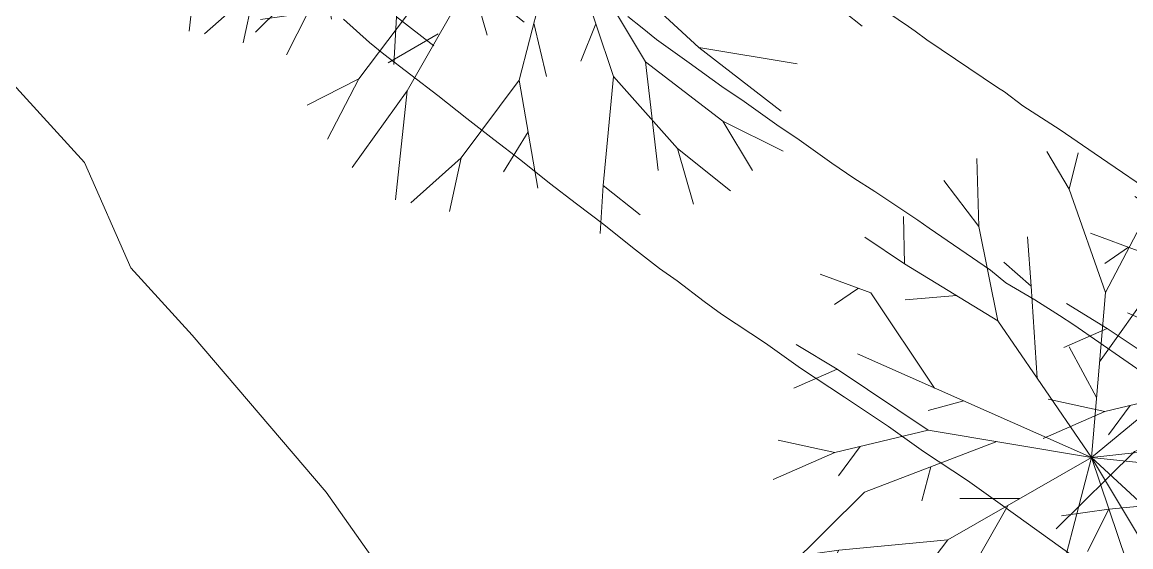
# Model space of a CAD drawing. Header units: metres. Extents: x -207 to 292, y -187 to 169.
# Drawn here: x -139.32 to -121.57, y -109.96 to -101.56 of the extents above; entities that cross this region are included whole.
import ezdxf

# ---------------------------------------------------------------- set-up
doc = ezdxf.new("R2010")
doc.units = ezdxf.units.M
doc.layers.add('arboles y arbustos', color=7, linetype='Continuous', lineweight=9)
doc.layers.add('C-TOPO-MAJR', color=7, linetype='Continuous', lineweight=35)
doc.layers.add('PR10-ARQ-PL-001-Emplazamiento-C-1_dwg', color=7, linetype='Continuous', lineweight=9, true_color=0x767676)

# ---------------------------------------------------------------- blocks, each defined once
blk = doc.blocks.new('PR10-ARQ-PL-001-Emplazamiento-C-1_dwg_PR10-ARQ-PL-001-Emplazamiento-WIP-A_dwg_arbolito2-671575-PLANTA EMPLAZAMIENTO-674710-PLANTA EMPLAZAMIENTO ACTUALIZADO')
at = {"layer": 'arboles y arbustos'}
for p, q in [((79, 3660), (-283, 4264)), ((-1368, 3061), (-1929, 3801)), ((3531, 3446), (3194, 2410)), ((1704, 3199), (1704, 2495)), ((1878, 2746), (565, 895)), ((-3295, 2076), (-3678, 1817)), ((-2547, 1888), (-1721, 1960)), ((2336, 1620), (1807, 496)), ((76, 1135), (516, 326)), ((-3637, 777), (-4331, 473)), ((-1609, 271), (-2183, 115)), ((2821, 188), (1534, 261)), ((-3269, -458), (-3616, -929)), ((3068, -911), (4732, -361)), ((-3676, -555), (-4665, -988)), ((5457, -647), (4542, -746)), ((-2140, -787), (-2280, -1329)), ((-716, -1292), (-1676, -1292)), ((4413, -1655), (5341, -1707)), ((1739, -1838), (3454, -2164)), ((-4369, -2226), (-3610, -2120)), ((6, -2283), (211, -3139)), ((-2328, -2920), (-1527, -2458)), ((-2796, -3175), (-3300, -4141)), ((-2023, -3367), (-2208, -5117)), ((3034, -3854), (4001, -4335)), ((-482, -4668), (-87, -4026)), ((-1156, -4443), (-1342, -5303)), ((1114, -4886), (1071, -5652))]:
    blk.add_line(p, q, dxfattribs=at)
at = {"layer": 'arboles y arbustos', "flags": 128}
for points in [[(-2560, 2465), (-1063, 1554), (-1368, 3061), (-1401, 4150)], [(1385, 3388), (661, 2007), (79, 3660), (221, 4243)], [(1322, 3974), (1385, 3388), (1728, 3690)], [(2623, 4059), (1878, 2746), (3390, 3652)], [(-3197, 2891), (-2560, 2465), (-2576, 3223)], [(-589, 2897), (-531, 2106), (-968, 2495)], [(4172, 1505), (2480, 1049), (3194, 2410), (3940, 2964)], [(-3908, 2302), (-3099, 2004), (-2078, 473)], [(-1063, 1554), (-433, 633), (-531, 2106)], [(2480, 1049), (433, -633), (661, 2007)], [(4449, 1960), (3842, 1426), (4838, 1183)], [(-4583, -358), (-3676, -555), (-2181, -197), (-3637, 777), (-4292, 1176)], [(-2181, -197), (433, -633), (-3312, 1026)], [(5254, 901), (4577, 540), (5249, 185)], [(-1866, -1951), (433, -633), (-433, 633)], [(4577, 540), (3067, -348), (433, -633), (2646, -2675)], [(3067, -348), (4539, -791), (5502, -1281)], [(-1080, -381), (-3199, -1193), (-4453, -2432)], [(-230, -3198), (433, -633), (1795, -2906)], [(997, -2297), (433, -633), (3068, -911), (4413, -1655), (5264, -2335)], [(-898, -1396), (-2023, -3367), (-2901, -4596)], [(-3623, -3597), (-2796, -3175), (-1866, -1951), (-3610, -2120), (-3954, -2795)], [(757, -2895), (997, -2297), (1284, -3142)], [(4224, -2938), (2646, -2675), (3965, -3695)], [(1996, -4647), (1795, -2906), (3034, -3854), (3507, -4643)], [(2305, -4291), (1284, -3142), (1114, -4886), (1710, -5354)], [(-1963, -5161), (-1156, -4443), (-230, -3198), (68, -4925)], [(2561, -5184), (2305, -4291), (3157, -4971)]]:
    blk.add_lwpolyline(points, dxfattribs=at)
blk = doc.blocks.new('PR10-ARQ-PL-001-Emplazamiento-C-1_dwg-674643-PLANTA EMPLAZAMIENTO ACTUALIZADO')
at = {"layer": 'C-TOPO-MAJR', "color": 1, "lineweight": 9, "true_color": 0xff0000, "flags": 128}
for points in [[(-121.027, -104.428), (-122.153, -103.662), (-122.697, -103.285), (-123.294, -102.902), (-123.586, -102.68), (-123.703, -102.61), (-124.83, -101.843), (-125.019, -101.707), (-125.125, -101.632), (-126.251, -100.865)], [(-121.276, -107.24), (-122.477, -106.408), (-122.71, -106.258), (-123.104, -106.008), (-123.569, -105.736), (-123.815, -105.531), (-124.792, -104.859), (-124.975, -104.735), (-125.663, -104.273), (-125.999, -104.06), (-126.354, -103.822), (-126.878, -103.445), (-127.233, -103.207), (-127.758, -102.831), (-128.113, -102.592), (-128.637, -102.216), (-129.161, -101.84), (-129.392, -101.655), (-129.622, -101.471)], [(-122.482, -110.12), (-123.623, -109.3), (-124.181, -108.9), (-124.886, -108.435), (-125.445, -108.035), (-126.15, -107.569), (-126.855, -107.103), (-127.414, -106.703), (-128.119, -106.238), (-128.398, -106.038), (-128.832, -105.705), (-129.111, -105.505), (-129.544, -105.172), (-130.005, -104.805), (-130.439, -104.472), (-130.872, -104.139), (-131.333, -103.772), (-131.767, -103.439), (-132.2, -103.106), (-132.661, -102.739), (-133.094, -102.406), (-133.528, -102.073), (-133.758, -101.889), (-134.172, -101.516)], [(-124.831, -125.989), (-126.231, -123.368), (-126.985, -122.564), (-127.577, -121.707), (-129.499, -118.636), (-130.372, -117.008), (-132.536, -113.3), (-133.736, -110.105), (-134.451, -109.086), (-136.598, -106.573), (-137.58, -105.498), (-138.318, -103.808), (-139.299, -102.733), (-141.262, -100.583), (-142.283, -98.802), (-143.265, -97.727), (-143.805, -97.031), (-144.334, -96.452), (-144.424, -96.353)]]:
    blk.add_lwpolyline(points, dxfattribs=at)
at = {"xscale": 0.001, "yscale": 0.001, "zscale": 0.001}
for p in [(-134.435, -96.589), (-131.131, -99.293), (-118.306, -107.243), (-122.63, -107.898)]:
    blk.add_blockref('PR10-ARQ-PL-001-Emplazamiento-C-1_dwg_PR10-ARQ-PL-001-Emplazamiento-WIP-A_dwg_arbolito2-671575-PLANTA EMPLAZAMIENTO-674710-PLANTA EMPLAZAMIENTO ACTUALIZADO', p, dxfattribs=at)

msp = doc.modelspace()

# ---------------------------------------------------------------- linework, layer by layer
at = {"layer": 'C-TOPO-MAJR', "color": 1, "lineweight": 9, "true_color": 0xff0000, "flags": 128}
for points in [[(-124.831, -125.989), (-126.231, -123.368), (-126.985, -122.564), (-127.577, -121.707), (-129.499, -118.636), (-130.372, -117.008), (-132.536, -113.3), (-133.736, -110.105), (-134.451, -109.086), (-136.598, -106.573), (-137.58, -105.498), (-138.318, -103.808), (-139.299, -102.733), (-141.262, -100.583), (-142.283, -98.802), (-143.265, -97.727), (-143.805, -97.031), (-144.334, -96.452), (-144.424, -96.353)], [(-126.251, -100.865), (-125.125, -101.632), (-125.019, -101.707), (-124.83, -101.843), (-123.703, -102.61), (-123.586, -102.68), (-123.294, -102.902), (-122.697, -103.285), (-122.153, -103.662), (-121.027, -104.428)], [(-122.482, -110.12), (-123.623, -109.3), (-124.181, -108.9), (-124.886, -108.435), (-125.445, -108.035), (-126.15, -107.569), (-126.855, -107.103), (-127.414, -106.703), (-128.119, -106.238), (-128.398, -106.038), (-128.832, -105.705), (-129.111, -105.505), (-129.544, -105.172), (-130.005, -104.805), (-130.439, -104.472), (-130.872, -104.139), (-131.333, -103.772), (-131.767, -103.439), (-132.2, -103.106), (-132.661, -102.739), (-133.094, -102.406), (-133.528, -102.073), (-133.758, -101.889), (-134.172, -101.516)], [(-121.276, -107.24), (-122.477, -106.408), (-122.71, -106.258), (-123.104, -106.008), (-123.569, -105.736), (-123.815, -105.531), (-124.792, -104.859), (-124.975, -104.735), (-125.663, -104.273), (-125.999, -104.06), (-126.354, -103.822), (-126.878, -103.445), (-127.233, -103.207), (-127.758, -102.831), (-128.113, -102.592), (-128.637, -102.216), (-129.161, -101.84), (-129.392, -101.655), (-129.622, -101.471)]]:
    msp.add_lwpolyline(points, dxfattribs=at)

# ---------------------------------------------------------------- block references
at = {"layer": 'PR10-ARQ-PL-001-Emplazamiento-C-1_dwg', "color": 7}
msp.add_blockref('PR10-ARQ-PL-001-Emplazamiento-C-1_dwg-674643-PLANTA EMPLAZAMIENTO ACTUALIZADO', (0, 0), dxfattribs=at)

doc.saveas('drawing.dxf')
